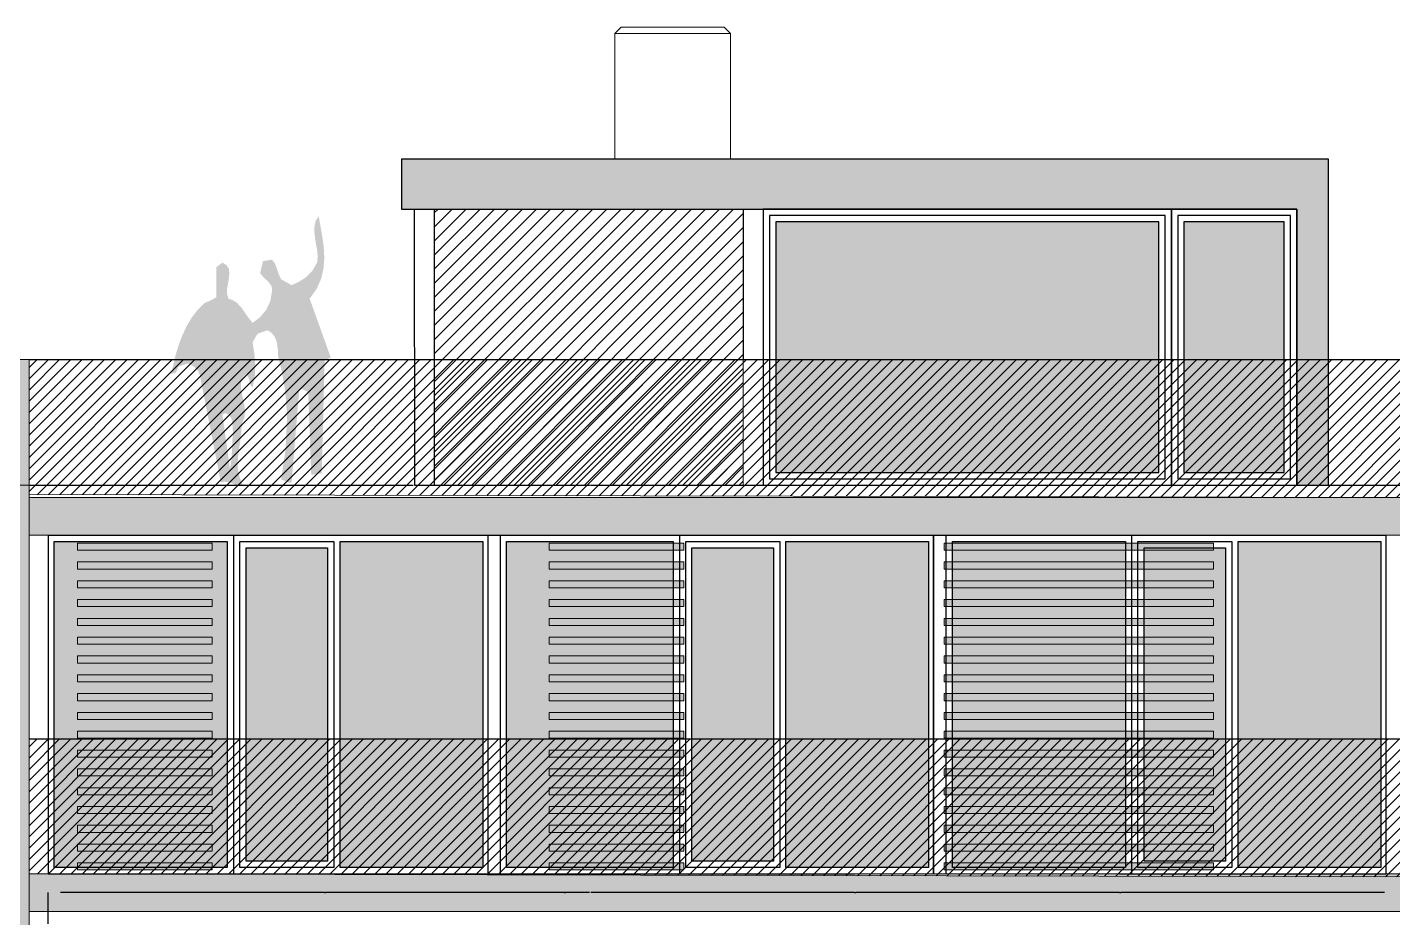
# Model space of a CAD drawing. Header units: metres. Extents: x -442 to 316, y -503 to 125.
# Drawn here: x 283.08 to 293.97, y -292.8 to -285.7 of the extents above; entities that cross this region are included whole.
import ezdxf

# ---------------------------------------------------------------- set-up
doc = ezdxf.new("R2010")
doc.units = ezdxf.units.M
for name, color, linetype in [('FIGURE_SAGOME', 252, 'Continuous'), ('SRAFA', 251, 'Continuous'), ('SRAFY', 3, 'Continuous'), ('SRAFY-TERÉN', 253, 'Continuous'), ('ZDIVO', 1, 'Continuous')]:
    doc.layers.add(name, color=color, linetype=linetype)
doc.layers.add('FLOATING-WINDOWS', color=2, linetype='Continuous', plot=False)
doc.layers.add('FLOATINGWINDOWS', color=2, linetype='Continuous', plot=False)

msp = doc.modelspace()

# ---------------------------------------------------------------- hatches: boundary and pattern name
at = {"layer": 'FIGURE_SAGOME', "linetype": 'Continuous'}
h = msp.add_hatch(color=256, dxfattribs=at)
h.paths.add_polyline_path([(284.845574, -288.497182), (284.826697, -288.461198), (284.806899, -288.477384), (284.793369, -288.496297), (284.786179, -288.516981), (284.782567, -288.540391), (284.784373, -288.588984), (284.795175, -288.64119), (284.807784, -288.696087), (284.814974, -288.751869), (284.811397, -288.805881), (284.790677, -288.857165), (284.77899, -288.979568), (284.760998, -289.107354), (284.7565, -289.171283), (284.760077, -289.233369), (284.774492, -289.292765), (284.786179, -289.321559), (284.802365, -289.349468), (284.760998, -289.35216), (284.721401, -289.336859), (284.677306, -289.322444), (284.651203, -289.320673), (284.622374, -289.326057), (284.454991, -288.472886), (284.443303, -288.4414), (284.425311, -288.416218), (284.397402, -288.395499), (284.358691, -288.377507), (284.286722, -288.400918), (284.278612, -288.415297), (284.264483, -288.451389), (284.226406, -288.461198), (284.261505, -288.310001), (284.284916, -288.232614), (284.31371, -288.156998), (284.347888, -288.083223), (284.388406, -288.013911), (284.436113, -287.950939), (284.490089, -287.896927), (284.534184, -287.878014), (284.586389, -287.84922), (284.586389, -287.609833), (284.634982, -287.572928), (284.669196, -287.594533), (284.686302, -287.624248), (284.689879, -287.659347), (284.686302, -287.698944), (284.671887, -287.782635), (284.671887, -287.823117), (284.68269, -287.860943), (284.718674, -287.873516), (284.748389, -287.891544), (284.792484, -287.939216), (284.829389, -287.995919), (284.87529, -288.053508), (284.934685, -288.008528), (284.984163, -287.950018), (285.017455, -287.878935), (285.030064, -287.800627), (285.030064, -287.775445), (285.02376, -287.754726), (284.995886, -287.720548), (284.961673, -287.689948), (284.93557, -287.65662), (284.958981, -287.56124), (285.030064, -287.549553), (285.051669, -287.575655), (285.066969, -287.614331), (285.081384, -287.659347), (285.102953, -287.706133), (285.18668, -287.75292), (285.24696, -287.725046), (285.301858, -287.689948), (285.35045, -287.641355), (285.390047, -287.572928), (285.394545, -287.526142), (285.390968, -287.479355), (285.374747, -287.383055), (285.368442, -287.334463), (285.368442, -287.287641), (285.378359, -287.24266), (285.402656, -287.201257), (285.43145, -287.366834), (285.443138, -287.450561), (285.447636, -287.535138), (285.441367, -287.618829), (285.422454, -287.701635), (285.38647, -287.782635), (285.330652, -287.860943), (285.498956, -288.329799), (285.450363, -288.35321), (285.426952, -289.253168), (285.343261, -289.265776), (285.318964, -288.606091), (285.270371, -288.580909), (285.24696, -288.593482), (285.18668, -289.326057), (285.162809, -289.328448), (285.102953, -289.300875), (285.138052, -289.067757), (285.149775, -288.822067), (285.144356, -288.696087), (285.131783, -288.570107), (285.109257, -288.443206), (285.078657, -288.317191), (285.076886, -288.265021), (285.067854, -288.206511), (285.057973, -288.177717), (285.043558, -288.151614), (285.021989, -288.129124), (284.994965, -288.112903), (284.922962, -288.137199), (284.91308, -288.143503), (284.903163, -288.159725), (284.87529, -288.209203), (284.889669, -288.299199), (284.896894, -288.389194), (284.893282, -288.47919), (284.87529, -288.569186), (284.861796, -288.553886), (284.85457, -288.528704)])
h.paths.add_polyline_path([(284.68269, -288.786082), (284.703373, -288.809493), (284.714176, -288.843671), (284.718674, -288.929169), (284.71329, -288.999366), (284.711484, -289.068678), (284.706986, -289.139761), (284.695298, -289.217148), (284.634982, -288.786082), (284.659279, -288.773474)], flags=16)
at = {"layer": 'SRAFA', "linetype": 'Continuous'}
for points in [[(292.104055, -287.246843), (289.049055, -287.246843), (289.049055, -288.346843), (292.104055, -288.346843)], [(293.104055, -287.246843), (292.304055, -287.246843), (292.304055, -288.346843), (293.104055, -288.346843)], [(292.104055, -288.346843), (289.049055, -288.346843), (289.049055, -289.246843), (292.104055, -289.246843)], [(293.104055, -288.346843), (292.304055, -288.346843), (292.304055, -289.246843), (293.104055, -289.246843)], [(285.473339, -289.846843), (284.823339, -289.846843), (284.823339, -292.346843), (285.473339, -292.346843)], [(286.710722, -289.796843), (285.573339, -289.796843), (285.573339, -292.396843), (286.710722, -292.396843)], [(287.242157, -290.710064), (288.230005, -290.710064), (288.230005, -290.616516), (287.242157, -290.616516), (287.242157, -290.560064), (288.230005, -290.560064), (288.230005, -290.466516), (287.242157, -290.466516), (287.242157, -290.410064), (288.230005, -290.410064), (288.230005, -290.316516), (287.242157, -290.316516), (287.242157, -290.260064), (288.230005, -290.260064), (288.230005, -290.166516), (287.242157, -290.166516), (287.242157, -290.110064), (288.230005, -290.110064), (288.230005, -290.016516), (287.242157, -290.016516), (287.242157, -289.960064), (288.230005, -289.960064), (288.230005, -289.866516), (287.242157, -289.866516), (287.242157, -289.810064), (288.230005, -289.810064), (288.230005, -289.796843), (286.900722, -289.796843), (286.900722, -292.396843), (287.242157, -292.396843), (287.242157, -292.360064), (288.230005, -292.360064), (288.230005, -292.266516), (287.242157, -292.266516), (287.242157, -292.210064), (288.230005, -292.210064), (288.230005, -292.116516), (287.242157, -292.116516), (287.242157, -292.060064), (288.230005, -292.060064), (288.230005, -291.966516), (287.242157, -291.966516), (287.242157, -291.910064), (288.230005, -291.910064), (288.230005, -291.816516), (287.242157, -291.816516), (287.242157, -291.760064), (288.230005, -291.760064), (288.230005, -291.666516), (287.242157, -291.666516), (287.242157, -291.610064), (288.230005, -291.610064), (288.230005, -291.516516), (287.242157, -291.516516), (287.242157, -291.460064), (288.230005, -291.460064), (288.230005, -291.366516), (287.242157, -291.366516), (287.242157, -291.310064), (288.230005, -291.310064), (288.230005, -291.216516), (287.242157, -291.216516), (287.242157, -291.160064), (288.230005, -291.160064), (288.230005, -291.066516), (287.242157, -291.066516), (287.242157, -291.010064), (288.230005, -291.010064), (288.230005, -290.916516), (287.242157, -290.916516), (287.242157, -290.860064), (288.230005, -290.860064), (288.230005, -290.766516), (287.242157, -290.766516)], [(289.030005, -289.846843), (288.380005, -289.846843), (288.380005, -292.346843), (289.030005, -292.346843)], [(290.267388, -289.796843), (289.130005, -289.796843), (289.130005, -292.396843), (290.267388, -292.396843)], [(291.836672, -289.796843), (290.457388, -289.796843), (290.457388, -292.396843), (291.836672, -292.396843)]]:
    msp.add_hatch(color=256, dxfattribs=at).paths.add_polyline_path(points)
at = {"layer": 'SRAFA', "linetype": 'Continuous', "lineweight": 0}
h = msp.add_hatch(color=256, dxfattribs=at)
h.dxf.hatch_style = 1
h.paths.add_polyline_path([(283.094055, -289.446843), (294.064055, -289.446843), (294.064055, -289.746843), (283.094055, -289.746843)])
at = {"layer": 'SRAFA', "linetype": 'Continuous'}
h = msp.add_hatch(color=256, dxfattribs=at)
h.paths.add_polyline_path([(284.673339, -289.796843), (283.294055, -289.796843), (283.294055, -292.396843), (283.478794, -292.396843), (283.478794, -292.360064), (284.552532, -292.360064), (284.552532, -292.396843), (284.673339, -292.396843)])
h.paths.add_polyline_path([(283.478794, -290.316516), (283.478794, -290.260064), (284.552532, -290.260064), (284.552532, -290.316516)], flags=16)
h.paths.add_polyline_path([(283.478794, -290.410064), (284.552532, -290.410064), (284.552532, -290.466516), (283.478794, -290.466516)], flags=16)
h.paths.add_polyline_path([(283.478794, -290.166516), (283.478794, -290.110064), (284.552532, -290.110064), (284.552532, -290.166516)], flags=16)
h.paths.add_polyline_path([(283.478794, -290.560064), (284.552532, -290.560064), (284.552532, -290.616516), (283.478794, -290.616516)], flags=16)
h.paths.add_polyline_path([(283.478794, -290.016516), (283.478794, -289.960064), (284.552532, -289.960064), (284.552532, -290.016516)], flags=16)
h.paths.add_polyline_path([(283.478794, -290.710064), (284.552532, -290.710064), (284.552532, -290.766516), (283.478794, -290.766516)], flags=16)
h.paths.add_polyline_path([(283.478794, -289.866516), (283.478794, -289.810064), (284.552532, -289.810064), (284.552532, -289.866516)], flags=16)
h.paths.add_polyline_path([(283.478794, -290.860064), (284.552532, -290.860064), (284.552532, -290.916516), (283.478794, -290.916516)], flags=16)
h.paths.add_polyline_path([(283.478794, -291.010064), (284.552532, -291.010064), (284.552532, -291.066516), (283.478794, -291.066516)], flags=16)
h.paths.add_polyline_path([(283.478794, -291.160064), (284.552532, -291.160064), (284.552532, -291.216516), (283.478794, -291.216516)], flags=16)
h.paths.add_polyline_path([(283.478794, -291.310064), (284.552532, -291.310064), (284.552532, -291.366516), (283.478794, -291.366516)], flags=16)
h.paths.add_polyline_path([(283.478794, -291.460064), (284.552532, -291.460064), (284.552532, -291.516516), (283.478794, -291.516516)], flags=16)
h.paths.add_polyline_path([(283.478794, -291.610064), (284.552532, -291.610064), (284.552532, -291.666516), (283.478794, -291.666516)], flags=16)
h.paths.add_polyline_path([(283.478794, -291.760064), (284.552532, -291.760064), (284.552532, -291.816516), (283.478794, -291.816516)], flags=16)
h.paths.add_polyline_path([(283.478794, -291.910064), (284.552532, -291.910064), (284.552532, -291.966516), (283.478794, -291.966516)], flags=16)
h.paths.add_polyline_path([(283.478794, -292.060064), (284.552532, -292.060064), (284.552532, -292.116516), (283.478794, -292.116516)], flags=16)
h.paths.add_polyline_path([(283.478794, -292.210064), (284.552532, -292.210064), (284.552532, -292.266516), (283.478794, -292.266516)], flags=16)
h = msp.add_hatch(color=256, dxfattribs=at)
h.paths.add_polyline_path([(293.874055, -289.796843), (292.736672, -289.796843), (292.736672, -292.396843), (293.874055, -292.396843)])
h.paths.add_polyline_path([(291.986672, -289.846843), (291.986672, -292.346843), (292.636672, -292.346843), (292.636672, -289.846843)])
at = {"layer": 'SRAFA', "linetype": 'Continuous', "lineweight": 0}
h = msp.add_hatch(color=256, dxfattribs=at)
h.dxf.hatch_style = 1
h.paths.add_polyline_path([(283.094055, -292.446843), (294.064055, -292.446843), (294.064055, -292.746843), (283.094055, -292.746843)])
at = {"layer": 'SRAFY', "linetype": 'Continuous', "lineweight": 0}
for points in [[(293.454117, -286.746843), (286.064117, -286.746843), (286.064117, -287.146843), (288.949055, -287.146843), (292.204055, -287.146843), (293.204055, -287.146843), (293.204055, -288.346843), (293.454117, -288.346843)], [(293.454117, -288.346843), (293.204055, -288.346843), (293.204055, -289.346843), (293.454117, -289.346843)]]:
    msp.add_hatch(color=252, dxfattribs=at).paths.add_polyline_path(points)
h = msp.add_hatch(color=37, dxfattribs=at)
h.dxf.hatch_style = 1
h.paths.add_polyline_path([(283.478794, -289.866516), (284.552532, -289.866516), (284.552532, -289.810064), (283.478794, -289.810064)])
h = msp.add_hatch(color=37, dxfattribs=at)
h.dxf.hatch_style = 1
h.paths.add_polyline_path([(287.242157, -289.866516), (288.315895, -289.866516), (288.315895, -289.810064), (287.242157, -289.810064)])
h = msp.add_hatch(color=37, dxfattribs=at)
h.dxf.hatch_style = 1
h.paths.add_polyline_path([(290.391427, -289.866516), (292.538902, -289.866516), (292.538902, -289.810064), (290.391427, -289.810064)])
h = msp.add_hatch(color=37, dxfattribs=at)
h.dxf.hatch_style = 1
h.paths.add_polyline_path([(283.478794, -290.016516), (284.552532, -290.016516), (284.552532, -289.960064), (283.478794, -289.960064)])
h = msp.add_hatch(color=37, dxfattribs=at)
h.dxf.hatch_style = 1
h.paths.add_polyline_path([(287.242157, -290.016516), (288.315895, -290.016516), (288.315895, -289.960064), (287.242157, -289.960064)])
h = msp.add_hatch(color=37, dxfattribs=at)
h.dxf.hatch_style = 1
h.paths.add_polyline_path([(290.391427, -290.016516), (292.538902, -290.016516), (292.538902, -289.960064), (290.391427, -289.960064)])
h = msp.add_hatch(color=37, dxfattribs=at)
h.dxf.hatch_style = 1
h.paths.add_polyline_path([(283.478794, -290.166516), (284.552532, -290.166516), (284.552532, -290.110064), (283.478794, -290.110064)])
h = msp.add_hatch(color=37, dxfattribs=at)
h.dxf.hatch_style = 1
h.paths.add_polyline_path([(287.242157, -290.166516), (288.315895, -290.166516), (288.315895, -290.110064), (287.242157, -290.110064)])
h = msp.add_hatch(color=37, dxfattribs=at)
h.dxf.hatch_style = 1
h.paths.add_polyline_path([(290.391427, -290.166516), (292.538902, -290.166516), (292.538902, -290.110064), (290.391427, -290.110064)])
h = msp.add_hatch(color=37, dxfattribs=at)
h.dxf.hatch_style = 1
h.paths.add_polyline_path([(283.478794, -290.316516), (284.552532, -290.316516), (284.552532, -290.260064), (283.478794, -290.260064)])
h = msp.add_hatch(color=37, dxfattribs=at)
h.dxf.hatch_style = 1
h.paths.add_polyline_path([(287.242157, -290.316516), (288.315895, -290.316516), (288.315895, -290.260064), (287.242157, -290.260064)])
h = msp.add_hatch(color=37, dxfattribs=at)
h.dxf.hatch_style = 1
h.paths.add_polyline_path([(290.391427, -290.316516), (292.538902, -290.316516), (292.538902, -290.260064), (290.391427, -290.260064)])
h = msp.add_hatch(color=37, dxfattribs=at)
h.dxf.hatch_style = 1
h.paths.add_polyline_path([(283.478794, -290.466516), (284.552532, -290.466516), (284.552532, -290.410064), (283.478794, -290.410064)])
h = msp.add_hatch(color=37, dxfattribs=at)
h.dxf.hatch_style = 1
h.paths.add_polyline_path([(287.242157, -290.466516), (288.315895, -290.466516), (288.315895, -290.410064), (287.242157, -290.410064)])
h = msp.add_hatch(color=37, dxfattribs=at)
h.dxf.hatch_style = 1
h.paths.add_polyline_path([(290.391427, -290.466516), (292.538902, -290.466516), (292.538902, -290.410064), (290.391427, -290.410064)])
h = msp.add_hatch(color=37, dxfattribs=at)
h.dxf.hatch_style = 1
h.paths.add_polyline_path([(283.478794, -290.616516), (284.552532, -290.616516), (284.552532, -290.560064), (283.478794, -290.560064)])
h = msp.add_hatch(color=37, dxfattribs=at)
h.dxf.hatch_style = 1
h.paths.add_polyline_path([(287.242157, -290.616516), (288.315895, -290.616516), (288.315895, -290.560064), (287.242157, -290.560064)])
h = msp.add_hatch(color=37, dxfattribs=at)
h.dxf.hatch_style = 1
h.paths.add_polyline_path([(290.391427, -290.616516), (292.538902, -290.616516), (292.538902, -290.560064), (290.391427, -290.560064)])
h = msp.add_hatch(color=37, dxfattribs=at)
h.dxf.hatch_style = 1
h.paths.add_polyline_path([(283.478794, -290.766516), (284.552532, -290.766516), (284.552532, -290.710064), (283.478794, -290.710064)])
h = msp.add_hatch(color=37, dxfattribs=at)
h.dxf.hatch_style = 1
h.paths.add_polyline_path([(287.242157, -290.766516), (288.315895, -290.766516), (288.315895, -290.710064), (287.242157, -290.710064)])
h = msp.add_hatch(color=37, dxfattribs=at)
h.dxf.hatch_style = 1
h.paths.add_polyline_path([(290.391427, -290.766516), (292.538902, -290.766516), (292.538902, -290.710064), (290.391427, -290.710064)])
h = msp.add_hatch(color=37, dxfattribs=at)
h.dxf.hatch_style = 1
h.paths.add_polyline_path([(283.478794, -290.916516), (284.552532, -290.916516), (284.552532, -290.860064), (283.478794, -290.860064)])
h = msp.add_hatch(color=37, dxfattribs=at)
h.dxf.hatch_style = 1
h.paths.add_polyline_path([(287.242157, -290.916516), (288.315895, -290.916516), (288.315895, -290.860064), (287.242157, -290.860064)])
h = msp.add_hatch(color=37, dxfattribs=at)
h.dxf.hatch_style = 1
h.paths.add_polyline_path([(290.391427, -290.916516), (292.538902, -290.916516), (292.538902, -290.860064), (290.391427, -290.860064)])
h = msp.add_hatch(color=37, dxfattribs=at)
h.dxf.hatch_style = 1
h.paths.add_polyline_path([(283.478794, -291.066516), (284.552532, -291.066516), (284.552532, -291.010064), (283.478794, -291.010064)])
h = msp.add_hatch(color=37, dxfattribs=at)
h.dxf.hatch_style = 1
h.paths.add_polyline_path([(287.242157, -291.066516), (288.315895, -291.066516), (288.315895, -291.010064), (287.242157, -291.010064)])
h = msp.add_hatch(color=37, dxfattribs=at)
h.dxf.hatch_style = 1
h.paths.add_polyline_path([(290.391427, -291.066516), (292.538902, -291.066516), (292.538902, -291.010064), (290.391427, -291.010064)])
h = msp.add_hatch(color=37, dxfattribs=at)
h.dxf.hatch_style = 1
h.paths.add_polyline_path([(283.478794, -291.216516), (284.552532, -291.216516), (284.552532, -291.160064), (283.478794, -291.160064)])
h = msp.add_hatch(color=37, dxfattribs=at)
h.dxf.hatch_style = 1
h.paths.add_polyline_path([(287.242157, -291.216516), (288.315895, -291.216516), (288.315895, -291.160064), (287.242157, -291.160064)])
h = msp.add_hatch(color=37, dxfattribs=at)
h.dxf.hatch_style = 1
h.paths.add_polyline_path([(290.391427, -291.216516), (292.538902, -291.216516), (292.538902, -291.160064), (290.391427, -291.160064)])
h = msp.add_hatch(color=37, dxfattribs=at)
h.dxf.hatch_style = 1
h.paths.add_polyline_path([(283.478794, -291.366516), (284.552532, -291.366516), (284.552532, -291.310064), (283.478794, -291.310064)])
h = msp.add_hatch(color=37, dxfattribs=at)
h.dxf.hatch_style = 1
h.paths.add_polyline_path([(287.242157, -291.366516), (288.315895, -291.366516), (288.315895, -291.310064), (287.242157, -291.310064)])
h = msp.add_hatch(color=37, dxfattribs=at)
h.dxf.hatch_style = 1
h.paths.add_polyline_path([(290.391427, -291.366516), (292.538902, -291.366516), (292.538902, -291.310064), (290.391427, -291.310064)])
h = msp.add_hatch(color=37, dxfattribs=at)
h.dxf.hatch_style = 1
h.paths.add_polyline_path([(283.478794, -291.516516), (284.552532, -291.516516), (284.552532, -291.460064), (283.478794, -291.460064)])
h = msp.add_hatch(color=37, dxfattribs=at)
h.dxf.hatch_style = 1
h.paths.add_polyline_path([(287.242157, -291.516516), (288.315895, -291.516516), (288.315895, -291.460064), (287.242157, -291.460064)])
h = msp.add_hatch(color=37, dxfattribs=at)
h.dxf.hatch_style = 1
h.paths.add_polyline_path([(290.391427, -291.516516), (292.538902, -291.516516), (292.538902, -291.460064), (290.391427, -291.460064)])
h = msp.add_hatch(color=37, dxfattribs=at)
h.dxf.hatch_style = 1
h.paths.add_polyline_path([(283.478794, -291.666516), (284.552532, -291.666516), (284.552532, -291.610064), (283.478794, -291.610064)])
h = msp.add_hatch(color=37, dxfattribs=at)
h.dxf.hatch_style = 1
h.paths.add_polyline_path([(287.242157, -291.666516), (288.315895, -291.666516), (288.315895, -291.610064), (287.242157, -291.610064)])
h = msp.add_hatch(color=37, dxfattribs=at)
h.dxf.hatch_style = 1
h.paths.add_polyline_path([(290.391427, -291.666516), (292.538902, -291.666516), (292.538902, -291.610064), (290.391427, -291.610064)])
h = msp.add_hatch(color=37, dxfattribs=at)
h.dxf.hatch_style = 1
h.paths.add_polyline_path([(283.478794, -291.816516), (284.552532, -291.816516), (284.552532, -291.760064), (283.478794, -291.760064)])
h = msp.add_hatch(color=37, dxfattribs=at)
h.dxf.hatch_style = 1
h.paths.add_polyline_path([(287.242157, -291.816516), (288.315895, -291.816516), (288.315895, -291.760064), (287.242157, -291.760064)])
h = msp.add_hatch(color=37, dxfattribs=at)
h.dxf.hatch_style = 1
h.paths.add_polyline_path([(290.391427, -291.816516), (292.538902, -291.816516), (292.538902, -291.760064), (290.391427, -291.760064)])
h = msp.add_hatch(color=37, dxfattribs=at)
h.dxf.hatch_style = 1
h.paths.add_polyline_path([(283.478794, -291.966516), (284.552532, -291.966516), (284.552532, -291.910064), (283.478794, -291.910064)])
h = msp.add_hatch(color=37, dxfattribs=at)
h.dxf.hatch_style = 1
h.paths.add_polyline_path([(287.242157, -291.966516), (288.315895, -291.966516), (288.315895, -291.910064), (287.242157, -291.910064)])
h = msp.add_hatch(color=37, dxfattribs=at)
h.dxf.hatch_style = 1
h.paths.add_polyline_path([(290.391427, -291.966516), (292.538902, -291.966516), (292.538902, -291.910064), (290.391427, -291.910064)])
h = msp.add_hatch(color=37, dxfattribs=at)
h.dxf.hatch_style = 1
h.paths.add_polyline_path([(283.478794, -292.116516), (284.552532, -292.116516), (284.552532, -292.060064), (283.478794, -292.060064)])
h = msp.add_hatch(color=37, dxfattribs=at)
h.dxf.hatch_style = 1
h.paths.add_polyline_path([(287.242157, -292.116516), (288.315895, -292.116516), (288.315895, -292.060064), (287.242157, -292.060064)])
h = msp.add_hatch(color=37, dxfattribs=at)
h.dxf.hatch_style = 1
h.paths.add_polyline_path([(290.391427, -292.116516), (292.538902, -292.116516), (292.538902, -292.060064), (290.391427, -292.060064)])
h = msp.add_hatch(color=37, dxfattribs=at)
h.dxf.hatch_style = 1
h.paths.add_polyline_path([(283.478794, -292.266516), (284.552532, -292.266516), (284.552532, -292.210064), (283.478794, -292.210064)])
h = msp.add_hatch(color=37, dxfattribs=at)
h.dxf.hatch_style = 1
h.paths.add_polyline_path([(287.242157, -292.266516), (288.315895, -292.266516), (288.315895, -292.210064), (287.242157, -292.210064)])
h = msp.add_hatch(color=37, dxfattribs=at)
h.dxf.hatch_style = 1
h.paths.add_polyline_path([(290.391427, -292.266516), (292.538902, -292.266516), (292.538902, -292.210064), (290.391427, -292.210064)])
h = msp.add_hatch(color=37, dxfattribs=at)
h.dxf.hatch_style = 1
h.paths.add_polyline_path([(283.478794, -292.416516), (284.552532, -292.416516), (284.552532, -292.360064), (283.478794, -292.360064)])
h = msp.add_hatch(color=37, dxfattribs=at)
h.dxf.hatch_style = 1
h.paths.add_polyline_path([(287.242157, -292.416516), (288.315895, -292.416516), (288.315895, -292.360064), (287.242157, -292.360064)])
h = msp.add_hatch(color=37, dxfattribs=at)
h.dxf.hatch_style = 1
h.paths.add_polyline_path([(290.391427, -292.416516), (292.538902, -292.416516), (292.538902, -292.360064), (290.391427, -292.360064)])
at = {"layer": 'SRAFY-TERÉN', "linetype": 'Continuous', "lineweight": 0, "ltscale": 20}
h = msp.add_hatch(dxfattribs=at)
h.set_pattern_fill('ANSI31', color=256, scale=0.02, style=0)
h.paths.add_polyline_path([(283.094055, -288.346843), (294.064055, -288.346843), (294.064055, -289.446843), (283.094055, -289.421843)])
h = msp.add_hatch(dxfattribs=at)
h.set_pattern_fill('ANSI31', color=256, scale=0.02, style=0)
h.set_pattern_definition([(45, (0, -3.025), (-0.044901281, 0.044901281), [])])
h.paths.add_polyline_path([(283.094055, -291.371843), (294.064055, -291.371843), (294.064055, -292.471843), (283.094055, -292.446843)])
at = {"layer": 'ZDIVO', "linetype": 'Continuous', "lineweight": 0}
h = msp.add_hatch(dxfattribs=at)
h.set_pattern_fill('ANSI31', color=256, scale=0.025, style=0)
h.paths.add_polyline_path([(286.324117, -287.146843), (288.789055, -287.146843), (288.789055, -289.346843), (286.324117, -289.346843)])
h = msp.add_hatch(color=254, dxfattribs=at)
h.dxf.hatch_style = 1
h.paths.add_polyline_path([(283.094055, -288.346843), (282.844055, -288.346843), (282.844055, -289.113464, -0.024147547), (283.094055, -289.073396)])
h = msp.add_hatch(color=254, dxfattribs=at)
h.dxf.hatch_style = 1
h.paths.add_polyline_path([(283.094055, -289.073396, 0.024147547), (282.844055, -289.113464), (282.844055, -289.346843), (282.844055, -289.408772, -0.026748367), (283.094055, -289.281739)])
h = msp.add_hatch(color=254, dxfattribs=at)
h.dxf.hatch_style = 1
h.paths.add_polyline_path([(283.094055, -289.118157, 0.024707254), (282.844055, -289.186039), (282.844055, -289.346843), (282.844055, -293.146843), (283.094055, -293.146843)])

# ---------------------------------------------------------------- linework, layer by layer
for p, q in [((283.094055, -288.346843), (294.064055, -288.346843)), ((283.094055, -289.346843), (286.156848, -289.346843)), ((286.166848, -289.346843), (287.562055, -289.346843)), ((287.572055, -289.346843), (289.676055, -289.346843)), ((289.686055, -289.346843), (291.790055, -289.346843)), ((291.800055, -289.346843), (294.064055, -289.346843)), ((283.094055, -291.371843), (294.064055, -291.371843)), ((283.244055, -292.446843), (285.458055, -292.446843)), ((285.458055, -292.446843), (287.562055, -292.446843)), ((287.572055, -292.446843), (289.676055, -292.446843)), ((291.790055, -292.446843), (293.914055, -292.446843)), ((283.244055, -292.846843), (283.244055, -292.596843)), ((285.448055, -292.596843), (283.344055, -292.596843)), ((285.448055, -292.596843), (285.458055, -292.596843)), ((287.562055, -292.596843), (285.458055, -292.596843)), ((287.361177, -292.596843), (287.371177, -292.596843)), ((289.676055, -292.596843), (287.572055, -292.596843)), ((289.676055, -292.596843), (289.686055, -292.596843)), ((291.790055, -292.596843), (289.686055, -292.596843)), ((291.790055, -292.596843), (291.800055, -292.596843)), ((293.904055, -292.596843), (291.800055, -292.596843))]:
    msp.add_line(p, q)
at = {"layer": 'FLOATING-WINDOWS', "linetype": 'Continuous', "lineweight": 0, "ltscale": 20}
msp.add_line((283.094055, -289.346843), (282.394093, -289.346843), dxfattribs=at)
for points in [[(286.324117, -287.146843), (288.789055, -287.146843), (288.789055, -289.346843), (286.324117, -289.346843)], [(283.094055, -288.346843), (294.064055, -288.346843), (294.064055, -289.446843), (283.094055, -289.421843)], [(283.094055, -291.371843), (294.064055, -291.371843), (294.064055, -292.471843), (283.094055, -292.446843)]]:
    msp.add_lwpolyline(points, close=True, dxfattribs=at)
at = {"layer": 'FLOATINGWINDOWS', "linetype": 'Continuous', "lineweight": 0, "ltscale": 20}
msp.add_line((286.850722, -292.446843), (290.307388, -292.446843), dxfattribs=at)
at = {"layer": 'SRAFA', "linetype": 'Continuous', "lineweight": 0, "ltscale": 20}
for p, q in [((287.815687, -285.696843), (287.765687, -285.746843)), ((287.765687, -285.746843), (287.765687, -286.746843)), ((287.765687, -285.746843), (288.688005, -285.746843)), ((287.815687, -285.696843), (288.638005, -285.696843)), ((287.815687, -285.746843), (288.015687, -285.746843)), ((288.124699, -285.746843), (288.638005, -285.746843)), ((288.688005, -285.746843), (288.638005, -285.696843)), ((288.688005, -285.746843), (288.688005, -286.746843))]:
    msp.add_line(p, q, dxfattribs=at)
at = {"layer": 'SRAFA', "linetype": 'Continuous', "lineweight": 0}
for points in [[(283.094055, -289.446843), (294.064055, -289.446843), (294.064055, -289.746843), (283.094055, -289.746843)], [(283.094055, -292.446843), (294.064055, -292.446843), (294.064055, -292.746843), (283.094055, -292.746843)]]:
    msp.add_lwpolyline(points, close=True, dxfattribs=at)
at = {"layer": 'SRAFY', "linetype": 'Continuous'}
for p, q in [((286.064117, -286.746843), (293.454117, -286.746843)), ((286.064117, -286.746843), (286.064117, -287.146843)), ((293.454117, -286.746843), (293.454117, -289.346843)), ((286.064117, -287.146843), (288.949055, -287.146843)), ((286.164117, -287.146843), (286.166848, -289.346843)), ((286.324117, -287.146843), (286.324117, -289.346843)), ((288.789055, -287.146843), (288.789055, -288.346843)), ((288.949055, -287.146843), (288.949055, -289.346843)), ((288.949055, -287.146843), (293.204055, -287.146843)), ((289.755235, -287.146843), (290.570235, -287.146843)), ((290.730235, -287.146843), (290.955235, -287.146843)), ((293.204055, -287.146843), (293.204055, -289.346843)), ((283.244055, -289.746843), (293.914055, -289.746843)), ((283.244055, -289.746843), (283.244055, -292.446843)), ((284.723339, -289.746843), (284.723339, -292.446843)), ((286.750722, -289.746843), (286.750722, -292.446843)), ((286.850722, -289.746843), (290.307388, -289.746843)), ((286.850722, -289.746843), (286.850722, -292.446843)), ((288.280005, -289.746843), (288.280005, -292.446843)), ((290.307388, -292.446843), (290.307388, -289.746843)), ((290.307388, -289.746843), (290.307388, -292.446843)), ((290.407388, -292.446843), (290.407388, -289.746843)), ((291.886672, -289.746843), (291.886672, -292.446843)), ((293.914055, -289.746843), (293.914055, -292.446843))]:
    msp.add_line(p, q, dxfattribs=at)
at = {"layer": 'SRAFY', "color": 37, "linetype": 'Continuous', "lineweight": 0}
msp.add_line((290.3801, -292.446843), (292.4941, -292.446843), dxfattribs=at)
at = {"layer": 'SRAFY', "linetype": 'Continuous'}
for points in [[(292.204055, -287.146843), (288.949055, -287.146843), (288.949055, -289.346843), (292.204055, -289.346843)], [(293.204055, -287.146843), (292.204055, -287.146843), (292.204055, -289.346843), (293.204055, -289.346843)], [(292.154055, -287.196843), (288.999055, -287.196843), (288.999055, -289.296843), (292.154055, -289.296843)], [(292.104055, -287.246843), (289.049055, -287.246843), (289.049055, -289.246843), (292.104055, -289.246843)], [(293.154055, -287.196843), (292.254055, -287.196843), (292.254055, -289.296843), (293.154055, -289.296843)], [(293.104055, -287.246843), (292.304055, -287.246843), (292.304055, -289.246843), (293.104055, -289.246843)]]:
    msp.add_lwpolyline(points, close=True, dxfattribs=at)
for points in [[(283.294055, -292.396843), (283.294055, -289.796843), (284.673339, -289.796843), (284.673339, -292.396843), (283.294055, -292.396843)], [(284.773339, -292.396843), (284.773339, -289.796843), (285.523339, -289.796843), (285.523339, -292.396843), (284.773339, -292.396843)], [(284.823339, -292.346843), (284.823339, -289.846843), (285.473339, -289.846843), (285.473339, -292.346843), (284.823339, -292.346843)], [(285.573339, -292.396843), (285.573339, -289.796843), (286.710722, -289.796843), (286.710722, -292.396843), (285.573339, -292.396843)], [(286.900722, -292.396843), (286.900722, -289.796843), (288.230005, -289.796843), (288.230005, -292.396843), (286.900722, -292.396843)], [(288.330005, -292.396843), (288.330005, -289.796843), (289.080005, -289.796843), (289.080005, -292.396843), (288.330005, -292.396843)], [(288.380005, -292.346843), (288.380005, -289.846843), (289.030005, -289.846843), (289.030005, -292.346843), (288.380005, -292.346843)], [(289.130005, -292.396843), (289.130005, -289.796843), (290.267388, -289.796843), (290.267388, -292.396843), (289.130005, -292.396843)], [(290.457388, -292.396843), (290.457388, -289.796843), (291.836672, -289.796843), (291.836672, -292.396843), (290.457388, -292.396843)], [(291.936672, -292.396843), (291.936672, -289.796843), (292.686672, -289.796843), (292.686672, -292.396843), (291.936672, -292.396843)], [(291.986672, -292.346843), (291.986672, -289.846843), (292.636672, -289.846843), (292.636672, -292.346843), (291.986672, -292.346843)], [(292.736672, -292.396843), (292.736672, -289.796843), (293.874055, -289.796843), (293.874055, -292.396843), (292.736672, -292.396843)]]:
    msp.add_lwpolyline(points, dxfattribs=at)
at = {"layer": 'SRAFY', "color": 37, "linetype": 'Continuous', "lineweight": 0}
for points in [[(283.478794, -289.866516), (284.552532, -289.866516), (284.552532, -289.810064), (283.478794, -289.810064)], [(287.242157, -289.866516), (288.315895, -289.866516), (288.315895, -289.810064), (287.242157, -289.810064)], [(290.391427, -289.866516), (292.538902, -289.866516), (292.538902, -289.810064), (290.391427, -289.810064)], [(283.478794, -290.016516), (284.552532, -290.016516), (284.552532, -289.960064), (283.478794, -289.960064)], [(287.242157, -290.016516), (288.315895, -290.016516), (288.315895, -289.960064), (287.242157, -289.960064)], [(290.391427, -290.016516), (292.538902, -290.016516), (292.538902, -289.960064), (290.391427, -289.960064)], [(283.478794, -290.166516), (284.552532, -290.166516), (284.552532, -290.110064), (283.478794, -290.110064)], [(287.242157, -290.166516), (288.315895, -290.166516), (288.315895, -290.110064), (287.242157, -290.110064)], [(290.391427, -290.166516), (292.538902, -290.166516), (292.538902, -290.110064), (290.391427, -290.110064)], [(283.478794, -290.316516), (284.552532, -290.316516), (284.552532, -290.260064), (283.478794, -290.260064)], [(287.242157, -290.316516), (288.315895, -290.316516), (288.315895, -290.260064), (287.242157, -290.260064)], [(290.391427, -290.316516), (292.538902, -290.316516), (292.538902, -290.260064), (290.391427, -290.260064)], [(283.478794, -290.466516), (284.552532, -290.466516), (284.552532, -290.410064), (283.478794, -290.410064)], [(287.242157, -290.466516), (288.315895, -290.466516), (288.315895, -290.410064), (287.242157, -290.410064)], [(290.391427, -290.466516), (292.538902, -290.466516), (292.538902, -290.410064), (290.391427, -290.410064)], [(283.478794, -290.616516), (284.552532, -290.616516), (284.552532, -290.560064), (283.478794, -290.560064)], [(287.242157, -290.616516), (288.315895, -290.616516), (288.315895, -290.560064), (287.242157, -290.560064)], [(290.391427, -290.616516), (292.538902, -290.616516), (292.538902, -290.560064), (290.391427, -290.560064)], [(283.478794, -290.766516), (284.552532, -290.766516), (284.552532, -290.710064), (283.478794, -290.710064)], [(287.242157, -290.766516), (288.315895, -290.766516), (288.315895, -290.710064), (287.242157, -290.710064)], [(290.391427, -290.766516), (292.538902, -290.766516), (292.538902, -290.710064), (290.391427, -290.710064)], [(283.478794, -290.916516), (284.552532, -290.916516), (284.552532, -290.860064), (283.478794, -290.860064)], [(287.242157, -290.916516), (288.315895, -290.916516), (288.315895, -290.860064), (287.242157, -290.860064)], [(290.391427, -290.916516), (292.538902, -290.916516), (292.538902, -290.860064), (290.391427, -290.860064)], [(283.478794, -291.066516), (284.552532, -291.066516), (284.552532, -291.010064), (283.478794, -291.010064)], [(287.242157, -291.066516), (288.315895, -291.066516), (288.315895, -291.010064), (287.242157, -291.010064)], [(290.391427, -291.066516), (292.538902, -291.066516), (292.538902, -291.010064), (290.391427, -291.010064)], [(283.478794, -291.216516), (284.552532, -291.216516), (284.552532, -291.160064), (283.478794, -291.160064)], [(287.242157, -291.216516), (288.315895, -291.216516), (288.315895, -291.160064), (287.242157, -291.160064)], [(290.391427, -291.216516), (292.538902, -291.216516), (292.538902, -291.160064), (290.391427, -291.160064)], [(283.478794, -291.366516), (284.552532, -291.366516), (284.552532, -291.310064), (283.478794, -291.310064)], [(287.242157, -291.366516), (288.315895, -291.366516), (288.315895, -291.310064), (287.242157, -291.310064)], [(290.391427, -291.366516), (292.538902, -291.366516), (292.538902, -291.310064), (290.391427, -291.310064)], [(283.478794, -291.516516), (284.552532, -291.516516), (284.552532, -291.460064), (283.478794, -291.460064)], [(287.242157, -291.516516), (288.315895, -291.516516), (288.315895, -291.460064), (287.242157, -291.460064)], [(290.391427, -291.516516), (292.538902, -291.516516), (292.538902, -291.460064), (290.391427, -291.460064)], [(283.478794, -291.666516), (284.552532, -291.666516), (284.552532, -291.610064), (283.478794, -291.610064)], [(287.242157, -291.666516), (288.315895, -291.666516), (288.315895, -291.610064), (287.242157, -291.610064)], [(290.391427, -291.666516), (292.538902, -291.666516), (292.538902, -291.610064), (290.391427, -291.610064)], [(283.478794, -291.816516), (284.552532, -291.816516), (284.552532, -291.760064), (283.478794, -291.760064)], [(287.242157, -291.816516), (288.315895, -291.816516), (288.315895, -291.760064), (287.242157, -291.760064)], [(290.391427, -291.816516), (292.538902, -291.816516), (292.538902, -291.760064), (290.391427, -291.760064)], [(283.478794, -291.966516), (284.552532, -291.966516), (284.552532, -291.910064), (283.478794, -291.910064)], [(287.242157, -291.966516), (288.315895, -291.966516), (288.315895, -291.910064), (287.242157, -291.910064)], [(290.391427, -291.966516), (292.538902, -291.966516), (292.538902, -291.910064), (290.391427, -291.910064)], [(283.478794, -292.116516), (284.552532, -292.116516), (284.552532, -292.060064), (283.478794, -292.060064)], [(287.242157, -292.116516), (288.315895, -292.116516), (288.315895, -292.060064), (287.242157, -292.060064)], [(290.391427, -292.116516), (292.538902, -292.116516), (292.538902, -292.060064), (290.391427, -292.060064)], [(283.478794, -292.266516), (284.552532, -292.266516), (284.552532, -292.210064), (283.478794, -292.210064)], [(287.242157, -292.266516), (288.315895, -292.266516), (288.315895, -292.210064), (287.242157, -292.210064)], [(290.391427, -292.266516), (292.538902, -292.266516), (292.538902, -292.210064), (290.391427, -292.210064)], [(283.478794, -292.416516), (284.552532, -292.416516), (284.552532, -292.360064), (283.478794, -292.360064)], [(287.242157, -292.416516), (288.315895, -292.416516), (288.315895, -292.360064), (287.242157, -292.360064)], [(290.391427, -292.416516), (292.538902, -292.416516), (292.538902, -292.360064), (290.391427, -292.360064)]]:
    msp.add_lwpolyline(points, close=True, dxfattribs=at)
at = {"layer": 'ZDIVO', "color": 254, "linetype": 'Continuous', "lineweight": 0}
for p, q in [((283.094055, -288.346843), (282.844055, -288.346843)), ((283.094055, -288.346843), (283.094055, -293.146843)), ((283.094055, -289.346843), (283.094055, -289.496843))]:
    msp.add_line(p, q, dxfattribs=at)

doc.saveas('drawing.dxf')
